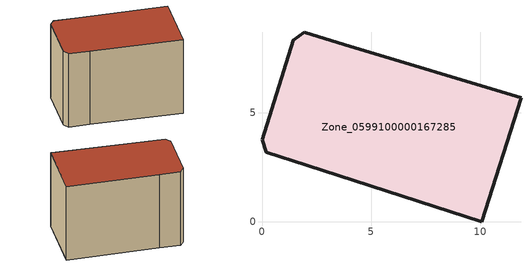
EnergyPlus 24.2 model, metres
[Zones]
Zone_0599100000167285
 floor ground (C_G): 10.08,0 2.05,2.6 0.21,3.18 0,3.76 1.44,8.32 1.94,8.7 3.79,8.12 11.87,5.69 z0.55
 wall outside (C_F): 3.79,8.12 1.94,8.7 1.44,8.32 0,3.76 0.21,3.18 2.05,2.6 10.08,0 11.87,5.69 3.79,8.12 z0.55:8.07
 roof outside (C_R): 2.05,2.6 10.08,0 11.87,5.69 3.79,8.12 1.94,8.7 1.44,8.32 0,3.76 0.21,3.18 z8.07
[BUILDING]
Pand.0599100000167285: North Axis=0; Terrain=City; Loads Convergence Tolerance Value=0.04; Temperature Convergence Tolerance Value=0.4; Solar Distribution=FullExterior; Maximum Number of Warmup Days=25; Minimum Number of Warmup Days=1
[Site:Location]
Rotterdam.The.Hague.AP_ZH_NLD Design_Conditions: Latitude=51.96; Longitude=4.45; Time Zone=1; Elevation=-4.5
[SITE:GROUNDTEMPERATURE:BUILDINGSURFACE]
18, 18, 18, 18, 18, 18, 18, 18, 18, 18, 18, 18
[MATERIAL] Thermal Absorptance=0.9; Solar Absorptance=0.7; Visible Absorptance=0.7
Name | Roughness | Thickness | Conductivity | Density | Specific Heat
G.TI.1965-1974 | MediumSmooth | 0.15 | 0.882353 | 540 | 1210
F.TI.1965-1974 | Rough | 0.3 | 0.697674 | 1920 | 840
R.TI.1965-1974 | MediumRough | 0.2 | 0.232558 | 1500 | 1000
[CONSTRUCTION]
C_G: G.TI.1965-1974
C_F: F.TI.1965-1974
C_R: R.TI.1965-1974
[ZONE]
Zone_0599100000167285: Type=1; Multiplier=1; Ceiling Height=Autocalculate; Volume=Autocalculate; Floor Area=autocalculate; Part of Total Floor Area=Yes
[ZONEINFILTRATION:DESIGNFLOWRATE]
Infil_Zone_0599100000167285: Zone or ZoneList or Space or SpaceList=Zone_0599100000167285; Schedule=AlwaysOn; Design Flow Rate Calculation Method=Flow/Area; Flow Rate per Floor Area=0.003; Constant Term Coefficient=1; Temperature Term Coefficient=0; Velocity Term Coefficient=0; Velocity Squared Term Coefficient=0
[HVACTEMPLATE:ZONE:IDEALLOADSAIRSYSTEM]
Zone_0599100000167285: Maximum Heating Supply Air Temperature=50; Minimum Cooling Supply Air Temperature=13; Maximum Heating Supply Air Humidity Ratio=0.0156; Minimum Cooling Supply Air Humidity Ratio=0.0077; Heating Limit=NoLimit; Cooling Limit=NoLimit; Dehumidification Control Type=ConstantSensibleHeatRatio; Cooling Sensible Heat Ratio=0.7; Dehumidification Setpoint=60; Humidification Control Type=None; Humidification Setpoint=30; Outdoor Air Method=None; Outdoor Air Flow Rate per Person=0.00944; Outdoor Air Flow Rate per Zone Floor Area=0; Outdoor Air Flow Rate per Zone=0; Demand Controlled Ventilation Type=None; Outdoor Air Economizer Type=NoEconomizer; Heat Recovery Type=None; Sensible Heat Recovery Effectiveness=0.7; Latent Heat Recovery Effectiveness=0.65
[ZONECONTROL:THERMOSTAT]
ThermostatControl_Zone_0599100000167285: Zone or ZoneList=Zone_0599100000167285; Control Type Schedule=DualSetpointControlType; Control 1=Thermostat_Zone_0599100000167285; Temperature Difference Between Cutout And Setpoint=0
[THERMOSTATSETPOINT:DUALSETPOINT]
Thermostat_Zone_0599100000167285: Heating Setpoint Temperature Schedule=HeatingSetpoint_Zone_0599100000167285; Cooling Setpoint Temperature Schedule=CoolingSetpoint_Zone_0599100000167285
[SCHEDULE:COMPACT]
HeatingSetpoint_Zone_0599100000167285: Through: 12/31, For: AllDays, Until: 24:00, 21
CoolingSetpoint_Zone_0599100000167285: Through: 12/31, For: AllDays, Until: 24:00, 24
DualSetpointControlType: Through: 12/31, For: AllDays, Until: 24:00, 4
AlwaysOn: Through: 12/31, For: AllDays, Until: 24:00, 1
